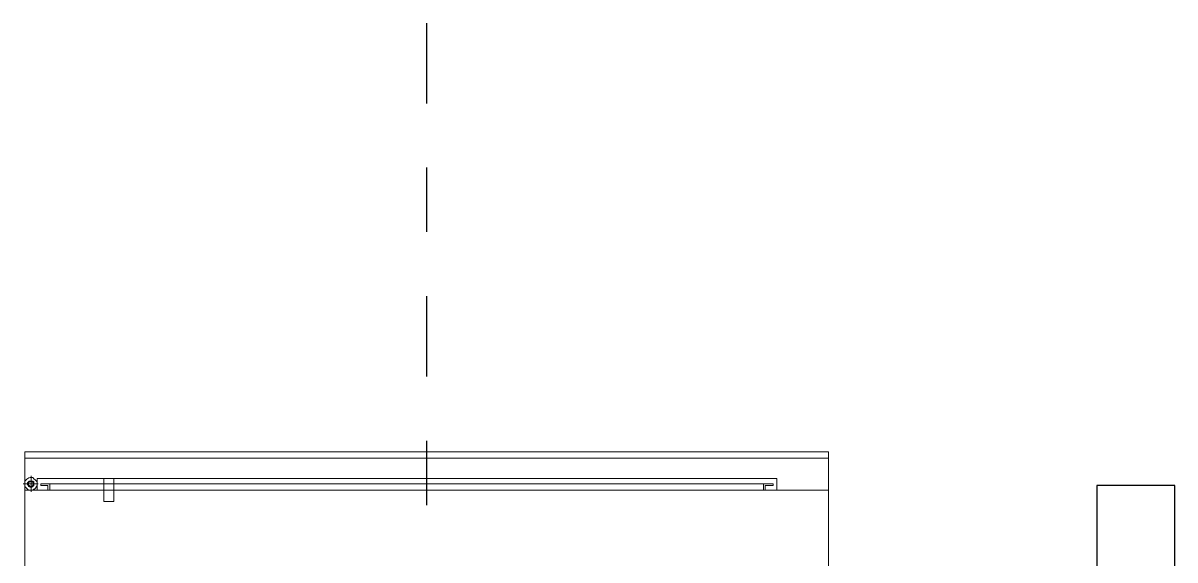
# Model space of a CAD drawing. Header units: metres. Extents: x 531689 to 532245, y 2673919 to 2674172.
# Drawn here: x 532024.476 to 532026.268, y 2674042 to 2674042.836 of the extents above; entities that cross this region are included whole.
import ezdxf

# ---------------------------------------------------------------- set-up
doc = ezdxf.new("R2010")
doc.units = ezdxf.units.M
doc.header["$MEASUREMENT"] = 0
doc.linetypes.add('CENTER', pattern=[2, 1.25, -0.25, 0.25, -0.25])
doc.layers.add('IDT', color=7, linetype='Continuous')

# ---------------------------------------------------------------- blocks, each defined once
blk = doc.blocks.new('IDT')
at = {"layer": 'IDT', "color": 8, "linetype": 'CENTER', "ltscale": 0.1}
blk.add_line((15.8275, 7.4232), (15.8275, 16.5476), dxfattribs=at)
at = {"layer": 'IDT', "color": 0, "lineweight": 15}
for p, q in [((15.2023, 8.3753), (15.2023, 8.0904)), ((16.4527, 8.0904), (16.4527, 8.3753)), ((16.4527, 8.1001), (15.2023, 8.1001)), ((15.2023, 8.0904), (16.4527, 8.0904))]:
    blk.add_line(p, q, dxfattribs=at)
at = {"layer": 'IDT', "color": 0, "lineweight": 25}
for p, q in [((14.6629, 8.2937), (14.6629, 8.143)), ((14.7846, 8.143), (14.7846, 8.2937)), ((14.6629, 8.143), (14.7846, 8.143))]:
    blk.add_line(p, q, dxfattribs=at)
at = {"layer": 'IDT', "color": 0, "lineweight": 9}
for p, q in [((16.3144, 8.1319), (16.3144, 8.1679)), ((16.3144, 8.1679), (16.3296, 8.1679)), ((16.3296, 8.1679), (16.3296, 8.1319)), ((16.4527, 8.1499), (15.2023, 8.1499)), ((15.2826, 8.1499), (15.2826, 8.1319)), ((15.2826, 8.1319), (15.2826, 8.1471)), ((15.3006, 8.143), (15.2881, 8.143)), ((15.2881, 8.143), (15.2881, 8.1402)), ((15.2881, 8.1402), (16.4278, 8.1402)), ((15.3006, 8.1499), (15.3006, 8.143)), ((15.3033, 8.1402), (15.3033, 8.1499)), ((16.414, 8.1402), (16.414, 8.1499)), ((16.4168, 8.143), (16.4168, 8.1499)), ((16.4278, 8.143), (16.4168, 8.143)), ((16.4278, 8.1402), (16.4278, 8.143)), ((16.432, 8.1402), (16.4555, 8.1402)), ((16.4334, 8.1499), (16.4527, 8.1499)), ((16.4334, 8.1319), (16.4334, 8.1499)), ((16.4334, 8.1499), (16.4334, 8.1319)), ((16.4347, 8.1444), (16.4334, 8.143)), ((16.4334, 8.143), (16.4334, 8.1374)), ((16.4361, 8.1471), (16.4347, 8.1444)), ((16.4375, 8.1485), (16.4361, 8.1471)), ((16.4389, 8.1485), (16.4375, 8.1485)), ((16.4403, 8.1499), (16.4389, 8.1485)), ((16.4417, 8.1457), (16.4389, 8.143)), ((16.4389, 8.143), (16.4389, 8.1374)), ((16.4403, 8.1416), (16.4389, 8.1416)), ((16.4389, 8.1416), (16.4389, 8.1388)), ((16.4389, 8.1388), (16.4403, 8.1388)), ((16.4472, 8.1499), (16.4403, 8.1499)), ((16.4417, 8.1444), (16.4403, 8.143)), ((16.4403, 8.143), (16.4403, 8.1416)), ((16.4403, 8.1388), (16.4403, 8.1374)), ((16.4444, 8.1457), (16.4417, 8.1457)), ((16.4444, 8.1444), (16.4417, 8.1444)), ((16.443, 8.1278), (16.443, 8.1527)), ((16.4458, 8.1444), (16.4444, 8.1457)), ((16.4458, 8.143), (16.4444, 8.1444)), ((16.4472, 8.1444), (16.4458, 8.1444)), ((16.4472, 8.143), (16.4458, 8.143)), ((16.4458, 8.1374), (16.4472, 8.1388)), ((16.4458, 8.1361), (16.4486, 8.1388)), ((16.4527, 8.1444), (16.4472, 8.1499)), ((16.4472, 8.143), (16.4472, 8.1444)), ((16.4472, 8.1402), (16.4472, 8.143)), ((16.4486, 8.1416), (16.4472, 8.143)), ((16.4472, 8.1388), (16.4472, 8.1402)), ((16.4486, 8.1402), (16.4486, 8.1416)), ((16.4486, 8.1388), (16.4486, 8.1402)), ((16.4527, 8.1402), (16.4527, 8.1444)), ((16.4527, 8.1361), (16.4527, 8.1402)), ((16.4334, 8.1319), (15.2826, 8.1319)), ((16.4389, 8.1374), (16.4403, 8.1361)), ((16.4403, 8.1374), (16.4417, 8.1374)), ((16.4403, 8.1361), (16.4458, 8.1361)), ((16.4403, 8.1305), (16.4444, 8.1305)), ((16.4417, 8.1374), (16.4417, 8.1361)), ((16.4417, 8.1361), (16.4444, 8.1361)), ((16.4444, 8.1361), (16.4444, 8.1374)), ((16.4444, 8.1374), (16.4458, 8.1374)), ((16.4513, 8.1347), (16.4527, 8.1361))]:
    blk.add_line(p, q, dxfattribs=at)
for points in [[(16.4334, 8.1374), (16.4357, 8.1351), (16.438, 8.1328), (16.4403, 8.1305)], [(16.4444, 8.1305), (16.447, 8.1309), (16.4494, 8.1325), (16.4513, 8.1347)]]:
    blk.add_open_spline(points, degree=3, dxfattribs=at)

msp = doc.modelspace()

# ---------------------------------------------------------------- block references
at = {"layer": 'IDT', "color": 8, "rotation": 180}
msp.add_blockref('IDT', (532040.9313, 2674050.2589), dxfattribs=at)

doc.saveas('drawing.dxf')
